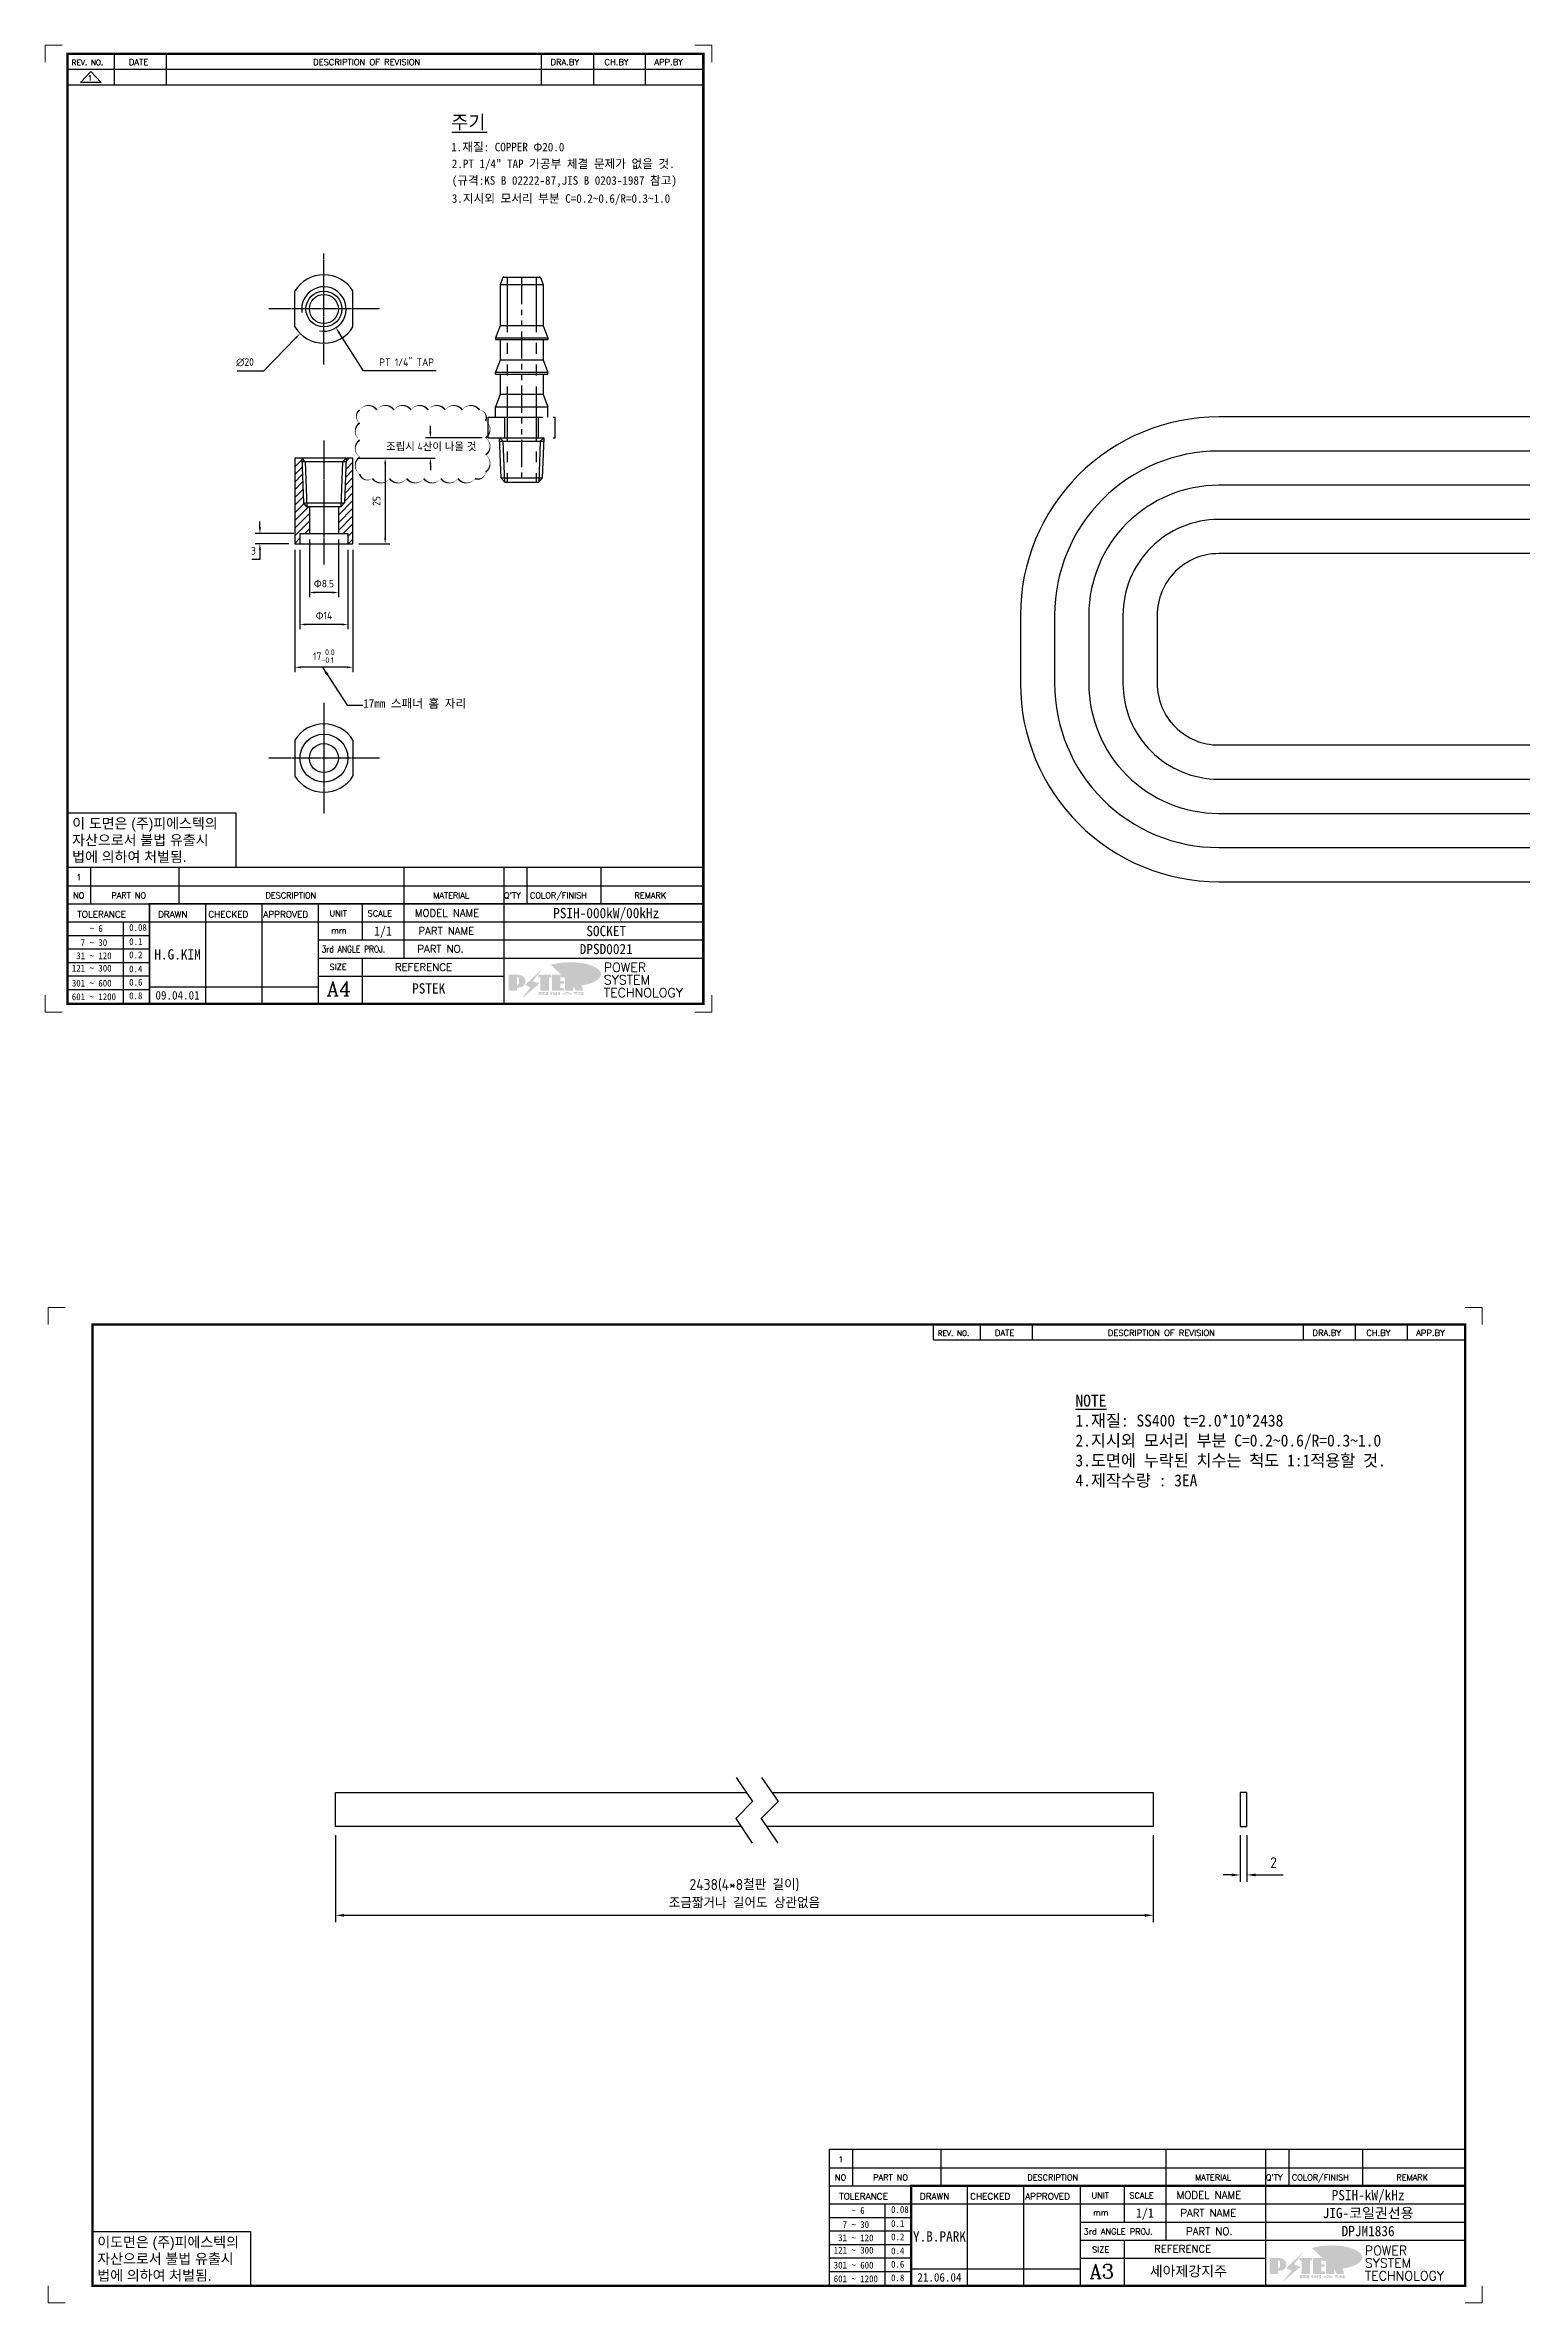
# Model space of a CAD drawing. Header units: millimetres. Extents: x 2584 to 14522, y 0 to 1456.
# Drawn here: x 7325 to 7758, y 0 to 661 of the extents above; entities that cross this region are included whole.
import ezdxf
from ezdxf.enums import TextEntityAlignment as Align

# ---------------------------------------------------------------- set-up
doc = ezdxf.new("R2010")
doc.units = ezdxf.units.MM
doc.linetypes.add('CENTER2', pattern=[1.125, 0.75, -0.125, 0.125, -0.125])
doc.linetypes.add('PHANTOM2', pattern=[31.75, 15.875, -3.175, 3.175, -3.175, 3.175, -3.175])
for name, color, linetype in [('______', 7, 'Continuous'), ('FORMAT-1', 7, 'Continuous'), ('line', 3, 'Continuous')]:
    doc.layers.add(name, color=color, linetype=linetype)
doc.styles.add('h1', font='')
doc.styles.add('HAN', font='')
doc.styles.add('RC', font='ROMANC.SHX')
doc.styles.add('ROMANT', font='romant')
doc.styles.add('RT', font='ROMANT.SHX', dxfattribs={"oblique": 15})
doc.styles.get("Standard").update_dxf_attribs({"font": 'ISOCP.SHX', "bigfont": 'WHGTXT.SHX'})
doc.styles.get('h1').set_extended_font_data('New Gulim')
doc.styles.get('HAN').set_extended_font_data('GulimChe')
doc.dimstyles.new('PS-0.7', dxfattribs={"dimscale": 0.7, "dimtxt": 3.2, "dimasz": 2.5, "dimexe": 2, "dimexo": 2.5, "dimgap": 2, "dimtad": 1, "dimtoh": 1, "dimrnd": 0.05, "dimzin": 12, "dimdsep": 46, "dimtxsty": 'Standard', "dimcen": 0, "dimclrt": 2, "dimazin": 3, "dimtfac": 1, "dimtofl": 0, "dimtmove": 0, "dimatfit": 3, "dimfxl": 0, "dimtolj": 1, "dimtzin": 0, "dimarcsym": 0})
doc.dimstyles.new('PS-1', dxfattribs={"dimtxt": 3.2, "dimasz": 2.5, "dimexe": 2, "dimexo": 2.5, "dimgap": 2, "dimtad": 1, "dimtoh": 1, "dimrnd": 0.05, "dimzin": 12, "dimdsep": 46, "dimtxsty": 'Standard', "dimcen": 0, "dimclrt": 2, "dimazin": 3, "dimtfac": 1, "dimtofl": 0, "dimtmove": 0, "dimatfit": 3, "dimfxl": 0, "dimtolj": 1, "dimtzin": 0, "dimarcsym": 0})
doc.dimstyles.new('PSTEK-1', dxfattribs={"dimtxt": 3.2, "dimasz": 2.5, "dimexe": 1, "dimexo": 2, "dimgap": 1.5, "dimtad": 1, "dimtoh": 1, "dimrnd": 0.05, "dimzin": 9, "dimdsep": 46, "dimtxsty": 'Standard', "dimcen": 0, "dimclrt": 3, "dimadec": 1, "dimazin": 2, "dimtfac": 1, "dimtmove": 0, "dimatfit": 3, "dimfxl": 0, "dimtolj": 1, "dimtzin": 0, "dimarcsym": 0})

# ---------------------------------------------------------------- blocks, each defined once
blk = doc.blocks.new('*D237')
at = {"color": 0, "lineweight": -2}
for p, q in [((7398.41, 513.01), (7398.41, 477.19)), ((7415.41, 513.01), (7415.41, 477.19)), ((7413.66, 478.59), (7400.16, 478.59))]:
    blk.add_line(p, q, dxfattribs=at)
at = {"color": 0}
for points in [[(7400.16, 478.88), (7400.16, 478.3), (7398.41, 478.59)], [(7413.66, 478.88), (7413.66, 478.3), (7415.41, 478.59)]]:
    blk.add_solid(points, dxfattribs=at)
at = {"layer": 'Defpoints', "color": 0}
for p in [(7398.41, 514.76), (7415.41, 514.76), (7398.41, 478.59)]:
    blk.add_point(p, dxfattribs=at)
at = {"color": 2, "insert": (7406.91, 481.83), "char_height": 2.24, "attachment_point": 5}
blk.add_mtext('\\A1;17{\\H1.680000;\\S 0.0^ -0.1;}', dxfattribs=at)
blk = doc.blocks.new('*D214')
at = {"color": 0, "lineweight": -2}
for p, q in [((7417.16, 539.76), (7426.24, 539.76)), ((7424.84, 538.01), (7424.84, 516.51)), ((7417.16, 514.76), (7426.24, 514.76))]:
    blk.add_line(p, q, dxfattribs=at)
at = {"color": 0}
for points in [[(7424.55, 538.01), (7425.13, 538.01), (7424.84, 539.76)], [(7424.55, 516.51), (7425.13, 516.51), (7424.84, 514.76)]]:
    blk.add_solid(points, dxfattribs=at)
at = {"layer": 'Defpoints', "color": 0}
for p in [(7415.41, 539.76), (7415.41, 514.76), (7424.84, 514.76)]:
    blk.add_point(p, dxfattribs=at)
at = {"color": 2, "insert": (7422.32, 527.26), "char_height": 2.24, "attachment_point": 5, "rotation": 90}
blk.add_mtext('\\A1;25', dxfattribs=at)
blk = doc.blocks.new('t4')
for p, q in [((0, 15.88), (49.25, 15.88)), ((0, 15.88), (0, 0)), ((49.25, 15.88), (49.25, 0)), ((0, 0), (49.25, 0))]:
    blk.add_line(p, q)
at = {"color": 1, "style": 'h1'}
for s, p in [('이 도면은 (주)피에스텍의', (1.4, 11.29)), ('자산으로서 불법 유출시', (1.4, 6.41)), ('법에 의하여 처벌됨.', (1.4, 1.52))]:
    blk.add_text(s, height=3, dxfattribs=at).set_placement(p)
blk = doc.blocks.new('no4')
at = {"color": 180}
for p, q in [((0, 5.5), (0, 0)), ((0, 5.5), (186, 5.5)), ((6.79, 5.5), (6.79, 0)), ((32.74, 0.11), (32.74, 5.5)), ((98.4, 5.5), (98.4, 0)), ((127.61, 5.5), (127.61, 0)), ((134.43, 5.5), (134.43, 0)), ((155.98, 5.5), (155.98, 0))]:
    blk.add_line(p, q, dxfattribs=at)
at = {"color": 2, "style": 'RT', "oblique": 15}
blk.add_attdef('NO', text='', height=1.74, dxfattribs=at).set_placement((3.38, 2.51), align=Align.MIDDLE_CENTER)
at = {"color": 2, "style": 'HAN'}
for tag, p in [('PART-NO', (19.76, 2.75)), ('MATERIAL', (111.38, 2.75)), ("Q'TY", (131.02, 2.75)), ('COLOR/FINISH', (145.2, 2.75)), ('REMARK', (170.76, 2.75))]:
    blk.add_attdef(tag, text='', height=2.9, dxfattribs=at).set_placement(p, align=Align.MIDDLE_CENTER)
blk.add_attdef('DESCRIPTION', text='', height=2.9, dxfattribs=at).set_placement((34.51, 2.75), align=Align.MIDDLE_LEFT)
blk = doc.blocks.new('new LOGO')
at = {"layer": 'line'}
h = blk.add_hatch(color=253, dxfattribs=at)
edge = h.paths.add_edge_path()
edge.add_ellipse((334, 86), major_axis=(-166, 0), ratio=0.39426, start_angle=111.5127, end_angle=334.469)
edge.add_ellipse((314, 81), major_axis=(-154, 0), ratio=0.40699, start_angle=121.3066, end_angle=327.7437, ccw=False)
edge.add_line((394, 28), (395, 26))
h = blk.add_hatch(color=1, dxfattribs=at)
h.paths.add_polyline_path([(41, 16), (54, 16, 1), (54, 83), (0, 83), (0, 0), (41, 0)])
h.paths.add_polyline_path([(41, 28), (41, 72), (44, 72, -0.414214), (55, 61), (55, 39, -0.414214), (44, 28)], flags=16)
h.paths.add_polyline_path([(215, 72), (227, 72), (227, 83), (160, 83), (160, 72), (172, 72), (172, 0), (215, 0)])
h.paths.add_polyline_path([(276, 37), (295, 37), (295, 49), (276, 49), (276, 72), (295, 72), (295, 83), (234, 83), (234, 0), (297, 0), (297, 11), (276, 11)])
h.paths.add_polyline_path([(347, 35), (360, 0), (400, 0), (380, 67), (400, 83), (381, 83), (347, 62), (347, 83), (305, 83), (305, 0), (347, 0)])
h = blk.add_hatch(color=250, dxfattribs=at)
h.paths.add_polyline_path([(44, 69), (47, 69, -0.129793), (52, 68, 0.221832), (44, 72), (41, 72), (41, 28), (44, 28, 0.02048), (44, 28)], flags=17)
h.paths.add_polyline_path([(44, 14), (57, 14, 0.72362), (77, 74, -0.679777), (54, 16), (41, 16), (41, 0), (3, 0), (3, -3), (44, -3)])
h.paths.add_polyline_path([(118, 14), (71, -44), (77, -40), (121, 16), (92, 29), (173, 106), (177, 111), (89, 28)])
h.paths.add_polyline_path([(163, 72), (163, 69), (172, 69), (172, 72)], flags=17)
h.paths.add_polyline_path([(218, 69), (230, 69), (230, 80), (227, 80), (227, 72), (215, 72), (215, 0), (175, 0), (175, -3), (218, -3)])
h.paths.add_polyline_path([(298, 47), (295, 47), (295, 37), (276, 37), (276, 11), (279, 11), (279, 35), (298, 35)])
h.paths.add_polyline_path([(300, 8), (297, 8), (297, 0), (237, 0), (237, -3), (300, -3)])
h.paths.add_polyline_path([(298, 80), (295, 80), (295, 72), (276, 72), (276, 49), (279, 49), (279, 69), (298, 69)])
h.paths.add_polyline_path([(350, 80), (347, 80), (347, 62), (350, 64)])
h.paths.add_polyline_path([(350, 27), (347, 35), (347, 0), (308, 0), (308, -3), (350, -3)])
h.paths.add_polyline_path([(403, 80), (397, 80), (380, 67), (400, 0), (362, 0), (363, -3), (403, -3), (383, 64)])
blk.add_hatch(color=5, dxfattribs=at).paths.add_polyline_path([(166, 35), (131, 49), (180, 113), (92, 29), (121, 16), (74, -43)])
h = blk.add_hatch(color=250, dxfattribs=at)
edge = h.paths.add_edge_path()
edge.add_ellipse((238, -18), major_axis=(-14.3, 0), ratio=0.526336, start_angle=192.2456, end_angle=269.0748)
edge.add_line((238, -10), (238, -10))
edge.add_ellipse((238, -18), major_axis=(-14.3, 0), ratio=0.526336, start_angle=270.9252, end_angle=449.0748)
edge.add_line((238, -25), (238, -25))
edge.add_ellipse((238, -18), major_axis=(-14.3, 0), ratio=0.526336, start_angle=450.9252, end_angle=527.7544)
edge.add_line((252, -19), (254, -19))
edge.add_line((254, -19), (254, -27))
edge.add_line((254, -27), (263, -27))
edge.add_line((263, -27), (263, -10))
edge.add_line((263, -10), (254, -10))
edge.add_line((254, -10), (254, -16))
edge.add_line((254, -16), (252, -16))
h.paths.add_polyline_path([(241, -16), (241, -19, -1), (234, -19), (234, -16, -1)], flags=16)
h.paths.add_polyline_path([(278, -10), (268, -10), (268, -27), (278, -27)])
h.paths.add_polyline_path([(310, -10), (310, -11, -0.157169), (289, -18), (294, -20, 0.128407), (316, -16, 0.128407), (339, -20), (343, -18, -0.157169), (322, -11), (322, -10)])
h.paths.add_polyline_path([(342, -25), (342, -22), (290, -22), (290, -25)])
h.paths.add_polyline_path([(352, -10), (352, -16, 0.414214), (354, -18), (379, -18), (379, -20), (390, -20), (390, -10), (379, -10), (379, -14), (375, -14), (375, -15), (379, -15), (379, -16), (365, -16), (365, -15), (371, -15), (371, -14), (365, -14), (365, -13), (375, -13), (375, -10)])
h.paths.add_polyline_path([(394, -10), (394, -20), (405, -20), (405, -10)])
h.paths.add_polyline_path([(405, -27), (405, -21), (357, -21), (357, -23), (392, -23), (392, -27)])
h.paths.add_polyline_path([(200, -10), (200, -22), (193, -22), (193, -13), (197, -13), (197, -10), (161, -10), (161, -13), (164, -13), (164, -22), (161, -22), (161, -25), (200, -25), (200, -27), (214, -27), (214, -10)])
h.paths.add_polyline_path([(182, -13), (176, -13), (176, -22), (182, -22)], flags=17)
blk = doc.blocks.new('format-4')
at = {"color": 3, "lineweight": 9}
for p, q in [((5, 283), (0, 283)), ((0, 278), (0, 283)), ((190, 283), (195, 283)), ((195, 278), (195, 283)), ((0, 5), (0, 0)), ((5, 0), (0, 0)), ((190, 0), (195, 0)), ((195, 5), (195, 0))]:
    blk.add_line(p, q, dxfattribs=at)
at = {"color": 180}
for p, q in [((20.24, 275.95), (20.24, 280.5)), ((35.47, 275.95), (35.47, 280.5)), ((145.22, 275.95), (145.22, 280.5)), ((160.45, 275.95), (160.45, 280.5)), ((175.61, 275.95), (175.61, 280.5)), ((6.5, 275.95), (192.5, 275.95)), ((6.5, 36.99), (192.5, 36.99)), ((13.29, 36.99), (13.29, 31.71)), ((39.24, 31.71), (39.24, 36.99)), ((104.9, 36.99), (104.9, 31.71)), ((134.11, 36.99), (134.11, 31.71)), ((140.93, 36.99), (140.93, 31.71)), ((162.48, 36.99), (162.48, 31.71)), ((6.5, 31.71), (30.48, 31.71)), ((6.5, 26.43), (30.48, 26.43)), ((22.89, 2.73), (22.89, 26.43)), ((30.48, 26.43), (192.5, 26.43)), ((46.96, 2.5), (46.96, 31.71)), ((63.45, 2.5), (63.45, 31.71)), ((79.94, 2.5), (79.94, 31.71)), ((92.72, 31.71), (92.72, 21.15)), ((104.9, 31.71), (104.9, 15.87)), ((134.11, 31.71), (134.11, 2.5)), ((6.5, 22.48), (30.48, 22.48)), ((79.94, 21.15), (192.5, 21.15)), ((6.5, 18.53), (30.48, 18.53)), ((6.5, 14.58), (30.48, 14.58)), ((79.94, 15.87), (192.5, 15.87)), ((92.72, 15.87), (92.72, 2.5)), ((6.5, 10.63), (30.48, 10.63)), ((6.5, 6.68), (30.48, 6.68)), ((30.48, 7.45), (79.94, 7.45)), ((79.94, 10.59), (134.11, 10.59))]:
    blk.add_line(p, q, dxfattribs=at)
at = {"color": 7, "const_width": 0.7}
blk.add_lwpolyline([(192.5, 2.5), (192.5, 280.5), (6.5, 280.5), (6.5, 2.5)], close=True, dxfattribs=at)
at = {"color": 7, "const_width": 0.5}
blk.add_lwpolyline([(30.48, 2.5), (30.48, 31.71), (192.5, 31.71)], dxfattribs=at)
at = {"xscale": 0.05400000000008731, "yscale": 0.05400000000008731, "zscale": 0.05400000000008731}
blk.add_blockref('new LOGO', (135.59, 6.48), dxfattribs=at)
at = {"color": 2}
for s, height, style, p in [('REV. NO.', 1.56, 'RC', (7.76, 277.15)), ('DATE', 1.788, 'RC', (24.49, 277.14)), ('DESCRIPTION OF REVISION', 1.7875, 'RC', (78.38, 277.14)), ('DRA.BY', 1.788, 'RC', (147.83, 277.14)), ('CH.BY', 1.788, 'RC', (163.59, 277.14)), ('APP.BY', 1.788, 'RC', (178.18, 277.14)), ('NO', 1.742, 'RC', (8.16, 33.33)), ('PART NO', 1.742, 'RC', (19.36, 33.33)), ('DESCRIPTION', 1.7424, 'RC', (64.43, 33.33)), ('MATERIAL', 1.742, 'RC', (113.52, 33.33)), ("Q'TY", 1.742, 'RC', (134.17, 33.33)), ('COLOR/FINISH', 1.7424, 'RC', (141.8, 33.33)), ('REMARK', 1.742, 'RC', (172.37, 33.33)), (' TOLERANCE', 1.9, 'RC', (8.11, 27.72)), ('DRAWN', 1.9, 'RC', (33, 27.72)), ('CHECKED', 1.9, 'RC', (47.71, 27.72)), ('APPROVED', 1.9, 'RC', (63.8, 27.72)), ('UNIT', 1.742, 'RC', (83.19, 28.05)), ('SCALE', 1.742, 'RC', (94.32, 28.05)), ('MODEL NAME', 2.178, 'RC', (108.12, 27.96)), ('  7 ~ 30', 2, 'HAN', (7.8, 19.41)), ('    ~ 6', 2, 'HAN', (7.8, 23.53)), ('0.08', 2, 'HAN', (24.57, 23.81)), ('0.1', 2, 'HAN', (24.57, 19.7)), ('mm', 1.742, 'RC', (83.67, 23.06)), ('PART NAME', 2.178, 'RC', (109.17, 22.74)), ('121 ~ 300', 2, 'HAN', (7.8, 11.92)), (' 31 ~ 120', 2, 'HAN', (7.8, 15.54)), ('0.2', 2, 'HAN', (24.57, 15.82)), ('0.4', 2, 'HAN', (24.57, 11.7)), ('SIZE', 1.742, 'RC', (83.19, 12.4)), ('REFERENCE', 2.178, 'RC', (102.3, 12.14)), ('PART NO.', 2.178, 'RC', (108.84, 17.46)), ('301 ~ 600', 2, 'HAN', (7.8, 7.54)), ('0.6', 2, 'HAN', (24.57, 7.82)), ('601 ~ 1200', 2, 'HAN', (7.8, 3.55)), ('0.8', 2, 'HAN', (24.57, 3.83))]:
    blk.add_text(s, height=height, dxfattribs=dict(at, style=style)).set_placement(p)
at = {"color": 2, "style": 'RC', "width": 0.8}
blk.add_text('3rd ANGLE PROJ.', height=2, dxfattribs=at).set_placement((80.87, 17.47))
at = {"style": 'ROMANT'}
for s, p in [('POWER', (163.39, 11.79)), ('TECHNOLOGY', (163.39, 4.39)), ('SYSTEM', (163.39, 8.15))]:
    blk.add_text(s, height=2.7, dxfattribs=at).set_placement(p)
at = {"color": 2, "lineweight": 30, "style": 'RC'}
blk.add_text('A4', height=4.182, dxfattribs=at).set_placement((82.3, 4.84))
at = {"style": 'HAN'}
for tag, height, p in [('MODEL-NAME', 3, (164.1, 29.03)), ('SCALE', 2.7, (98.81, 23.79)), ('PART-NAME', 3, (164.1, 23.79)), ('PART-NO', 3, (164.1, 18.51)), ('DRA-BY', 3, (38.72, 16.94)), ('CH-BY', 3, (55.21, 16.94)), ('APP-BY', 3, (71.7, 16.94)), ('관련업체', 3, (112.17, 6.99)), ('DRA-DATE', 2.5, (38.72, 4.97)), ('CH-DATE', 2.5, (55.21, 4.97)), ('APP-DATE', 2.5, (71.7, 4.97))]:
    blk.add_attdef(tag, text='', height=height, dxfattribs=at).set_placement(p, align=Align.MIDDLE_CENTER)
blk = doc.blocks.new('re4')
at = {"color": 180}
for p, q in [((0, -4.55), (0, 0)), ((13.74, -4.55), (13.74, 0)), ((28.97, -4.55), (28.97, 0)), ((138.72, -4.55), (138.72, 0)), ((153.95, -4.55), (153.95, 0)), ((169.11, -4.55), (169.11, 0)), ((0, -4.55), (186, -4.55)), ((6.87, -0.64), (3.86, -3.91)), ((9.88, -3.91), (3.86, -3.91)), ((6.87, -0.64), (9.88, -3.91))]:
    blk.add_line(p, q, dxfattribs=at)
at = {"color": 2, "style": 'RC', "oblique": 15}
blk.add_attdef('REV.NO', text='', height=1.56, dxfattribs=at).set_placement((6.59, -2.56), align=Align.MIDDLE_CENTER)
blk.add_attdef('-1', text='', height=1.56, dxfattribs=at).set_placement((9.16, -1.81), align=Align.MIDDLE_LEFT)
at = {"color": 2, "style": 'HAN'}
for tag, p in [('REV.-DATE', (21.36, -2.28)), ('DRA.BY', (146.34, -2.28)), ('CH.BY', (161.53, -2.28)), ('APP.BY', (177.55, -2.28))]:
    blk.add_attdef(tag, text='', height=2.5, dxfattribs=at).set_placement(p, align=Align.MIDDLE_CENTER)
blk.add_attdef('DESCRIPTION-OF-REVISION', text='', height=2.5, dxfattribs=at).set_placement((31.61, -2.28), align=Align.MIDDLE_LEFT)
blk = doc.blocks.new('*D238')
at = {"color": 0, "lineweight": -2}
for p, q in [((7418.51, 565.33), (7411.36, 576.49)), ((7439.73, 565.33), (7418.51, 565.33))]:
    blk.add_line(p, q, dxfattribs=at)
at = {"color": 0}
blk.add_solid([(7411.61, 576.65), (7411.12, 576.34), (7410.42, 577.97)], dxfattribs=at)
at = {"layer": 'Defpoints', "color": 0}
for p in [(7403.41, 588.92), (7410.42, 577.97)]:
    blk.add_point(p, dxfattribs=at)
at = {"color": 2, "insert": (7431.11, 567.85), "char_height": 2.24, "attachment_point": 5}
blk.add_mtext('\\A1;PT 1/4" TAP', dxfattribs=at)
blk = doc.blocks.new('*D239')
at = {"color": 0, "lineweight": -2}
for p, q in [((7399.91, 513.01), (7399.91, 489.73)), ((7413.91, 513.01), (7413.91, 489.73)), ((7412.16, 491.13), (7401.66, 491.13))]:
    blk.add_line(p, q, dxfattribs=at)
at = {"color": 0}
for points in [[(7401.66, 491.42), (7401.66, 490.84), (7399.91, 491.13)], [(7412.16, 491.42), (7412.16, 490.84), (7413.91, 491.13)]]:
    blk.add_solid(points, dxfattribs=at)
at = {"layer": 'Defpoints', "color": 0}
for p in [(7399.91, 514.76), (7413.91, 514.76), (7399.91, 491.13)]:
    blk.add_point(p, dxfattribs=at)
at = {"color": 2, "insert": (7406.91, 493.68), "char_height": 2.24, "attachment_point": 5}
blk.add_mtext('\\A1;{\\fGulimChe|b0|i0|c129|p49;Φ}14', dxfattribs=at)
blk = doc.blocks.new('*D240')
at = {"color": 0, "lineweight": -2}
for p, q in [((7398.16, 517.76), (7386.81, 517.76)), ((7388.21, 519.51), (7388.21, 521.26)), ((7388.21, 510.16), (7385.82, 510.16)), ((7396.66, 514.76), (7386.81, 514.76)), ((7388.21, 513.01), (7388.21, 510.16))]:
    blk.add_line(p, q, dxfattribs=at)
at = {"color": 0}
for points in [[(7387.92, 519.51), (7388.5, 519.51), (7388.21, 517.76)], [(7387.92, 513.01), (7388.5, 513.01), (7388.21, 514.76)]]:
    blk.add_solid(points, dxfattribs=at)
at = {"layer": 'Defpoints', "color": 0}
for p in [(7399.91, 517.76), (7388.21, 514.76), (7398.41, 514.76)]:
    blk.add_point(p, dxfattribs=at)
at = {"color": 2, "insert": (7386.31, 512.68), "char_height": 2.24, "attachment_point": 5}
blk.add_mtext('\\A1;3', dxfattribs=at)
blk = doc.blocks.new('*D241')
at = {"color": 0, "lineweight": -2}
for p, q in [((7402.66, 516.01), (7402.66, 499.08)), ((7411.16, 516.01), (7411.16, 499.08)), ((7409.41, 500.48), (7404.41, 500.48))]:
    blk.add_line(p, q, dxfattribs=at)
at = {"color": 0}
for points in [[(7404.41, 500.77), (7404.41, 500.19), (7402.66, 500.48)], [(7409.41, 500.77), (7409.41, 500.19), (7411.16, 500.48)]]:
    blk.add_solid(points, dxfattribs=at)
at = {"layer": 'Defpoints', "color": 0}
for p in [(7402.66, 517.76), (7411.16, 517.76), (7402.66, 500.48)]:
    blk.add_point(p, dxfattribs=at)
at = {"color": 2, "insert": (7406.91, 503.03), "char_height": 2.24, "attachment_point": 5}
blk.add_mtext('\\A1;{\\fGulimChe|b0|i0|c129|p49;Φ}8.5', dxfattribs=at)
blk = doc.blocks.new('*D215')
at = {"color": 0, "lineweight": -2}
for p, q in [((7389.33, 565.33), (7398.73, 575.01)), ((7381.59, 565.33), (7389.33, 565.33))]:
    blk.add_line(p, q, dxfattribs=at)
at = {"color": 0}
blk.add_solid([(7398.52, 575.21), (7398.94, 574.81), (7399.95, 576.27)], dxfattribs=at)
at = {"layer": 'Defpoints', "color": 0}
for p in [(7413.88, 590.62, 0), (7399.95, 576.27, 0)]:
    blk.add_point(p, dxfattribs=at)
at = {"color": 2, "insert": (7383.83, 567.85), "char_height": 2.24, "attachment_point": 5}
blk.add_mtext('\\A1;∅20', dxfattribs=at)
blk = doc.blocks.new('A$C6B304401')
at = {"color": 6, "linetype": 'PHANTOM2'}
for p, q in [((-5.62, 46.67), (-6.3, 44.75)), ((-5.15, 47), (5.15, 47)), ((-4.45, 47), (-4.25, 46.8)), ((-4.25, 46.8), (-4.25, -13)), ((4.45, 47), (4.25, 46.8)), ((4.25, 46.8), (4.25, -13)), ((5.62, 46.67), (6.3, 44.75)), ((-6.3, 44.75), (-6.3, 32.8)), ((6.3, 44.75), (-6.3, 44.75)), ((6.3, 44.75), (6.3, 32.8)), ((-6.3, 32.8), (-7.65, 29.23)), ((-7.65, 29.23), (-7.65, 28.73)), ((-7.65, 29.23), (7.65, 29.23)), ((-7.65, 28.73), (7.65, 28.73)), ((6.3, 32.8), (-6.3, 32.8)), ((-6.3, 28.73), (-6.3, 22.73)), ((6.3, 32.8), (7.65, 29.23)), ((6.3, 28.73), (6.3, 22.73)), ((7.65, 29.23), (7.65, 28.73)), ((-6.3, 22.73), (-7.65, 19.15)), ((6.3, 22.73), (-6.3, 22.73)), ((6.3, 22.73), (7.65, 19.15)), ((-7.65, 19.15), (7.65, 19.15)), ((-7.65, 18.65), (-7.65, 19.15)), ((-7.65, 18.65), (7.65, 18.65)), ((-7.65, 18.65), (7.65, 18.65)), ((-6.3, 18.65), (-6.3, 12.65)), ((6.3, 18.65), (6.3, 12.65)), ((7.65, 18.65), (7.65, 19.15)), ((-6.3, 12.65), (-7.65, 9.08)), ((-7.65, 9.08), (7.65, 9.08)), ((-7.65, 6), (-7.65, 9.08)), ((6.3, 12.65), (-6.3, 12.65)), ((6.3, 12.65), (7.65, 9.08)), ((7.65, 6), (7.65, 9.08)), ((-9.82, 0), (-9.82, 6)), ((-9.82, 6), (9.81, 6)), ((-9.82, 0), (9.81, 0)), ((-6.5, 0), (-5.43, -1)), ((-6, -11.78), (-6.5, 0)), ((-6.5, 0), (6.5, 0)), ((-4.91, 0), (-4.91, 6)), ((4.9, 0), (4.9, 6)), ((5.43, -1), (6.5, 0)), ((6.5, 0), (6, -11.78)), ((9.81, 0), (9.81, 6)), ((-6.46, -1), (6.46, -1)), ((-4.96, -13), (-5.43, -1)), ((5.43, -1), (5, -13)), ((-6, -11.78), (-4.96, -13)), ((6, -11.78), (-6, -11.78)), ((-4.96, -13), (5, -13)), ((5, -13), (6, -11.78))]:
    blk.add_line(p, q, dxfattribs=at)
at = {"color": 6, "linetype": 'PHANTOM2', "ltscale": 0.5}
blk.add_line((0, 47), (0, -13), dxfattribs=at)
at = {"color": 6, "linetype": 'PHANTOM2'}
for centre, start, end in [((-5.15, 46.5), 90, 160.43966), ((5.15, 46.5), 19.56034, 90)]:
    blk.add_arc(centre, 0.5, start, end, dxfattribs=at)
blk = doc.blocks.new('no3')
at = {"color": 180}
for p, q in [((0, 5.5), (0, 0)), ((0, 5.5), (186, 5.5)), ((6.79, 5.5), (6.79, 0)), ((32.74, 0.11), (32.74, 5.5)), ((98.4, 5.5), (98.4, 0)), ((127.61, 5.5), (127.61, 0)), ((134.43, 5.5), (134.43, 0)), ((155.98, 5.5), (155.98, 0))]:
    blk.add_line(p, q, dxfattribs=at)
at = {"color": 2, "style": 'RT', "oblique": 15}
blk.add_attdef('NO', text='', height=1.74, dxfattribs=at).set_placement((3.38, 2.51), align=Align.MIDDLE_CENTER)
at = {"color": 2, "style": 'HAN'}
for tag, p in [('PART-NO', (19.76, 2.75)), ('MATERIAL', (111.38, 2.75)), ("Q'TY", (131.02, 2.75)), ('COLOR/FINISH', (145.2, 2.75)), ('REMARK', (170.76, 2.75))]:
    blk.add_attdef(tag, text='', height=2.9, dxfattribs=at).set_placement(p, align=Align.MIDDLE_CENTER)
blk.add_attdef('DESCRIPTION', text='', height=2.9, dxfattribs=at).set_placement((34.51, 2.75), align=Align.MIDDLE_LEFT)
blk = doc.blocks.new('t3')
for p, q in [((0, 15.88), (46.25, 15.88)), ((0, 15.88), (0, 0)), ((46.25, 15.88), (46.25, 0)), ((0, 0), (46.25, 0))]:
    blk.add_line(p, q)
at = {"color": 1, "style": 'h1'}
for s, p in [('이도면은 (주)피에스텍의', (1.4, 11.29)), ('자산으로서 불법 유출시', (1.4, 6.41)), ('법에 의하여 처벌됨.', (1.4, 1.52))]:
    blk.add_text(s, height=3, dxfattribs=at).set_placement(p)
blk = doc.blocks.new('format-3')
at = {"color": 3, "lineweight": 9}
for p, q in [((0, 286.3), (0, 291.3)), ((5, 291.3), (0, 291.3)), ((414.5, 291.3), (419.5, 291.3)), ((419.5, 286.3), (419.5, 291.3)), ((0, 5), (0, 0)), ((5, 0), (0, 0)), ((414.5, 0), (419.5, 0)), ((419.5, 5), (419.5, 0))]:
    blk.add_line(p, q, dxfattribs=at)
at = {"color": 180}
for p, q in [((258.97, 281.75), (258.97, 286.3)), ((272.71, 281.75), (272.71, 286.3)), ((287.94, 281.75), (287.94, 286.3)), ((367.22, 281.75), (367.22, 286.3)), ((382.45, 281.75), (382.45, 286.3)), ((397.61, 281.75), (397.61, 286.3)), ((258.97, 281.75), (414.5, 281.75)), ((228.5, 39.49), (228.5, 5)), ((228.5, 39.49), (414.5, 39.49)), ((228.5, 34.21), (252.48, 34.21)), ((235.29, 39.49), (235.29, 34.21)), ((261.24, 34.21), (261.24, 39.49)), ((268.96, 5), (268.96, 34.21)), ((285.45, 5), (285.45, 34.21)), ((301.94, 5), (301.94, 34.21)), ((314.72, 34.21), (314.72, 23.65)), ((326.9, 39.49), (326.9, 34.21)), ((326.9, 34.21), (326.9, 18.37)), ((356.11, 39.49), (356.11, 34.21)), ((356.11, 34.21), (356.11, 5)), ((362.93, 39.49), (362.93, 34.21)), ((384.48, 39.49), (384.48, 34.21)), ((228.5, 28.93), (252.48, 28.93)), ((244.89, 5.23), (244.89, 28.93)), ((252.48, 28.93), (414.5, 28.93)), ((228.5, 24.98), (252.48, 24.98)), ((228.5, 21.03), (252.48, 21.03)), ((301.94, 23.65), (414.5, 23.65)), ((228.5, 17.08), (252.48, 17.08)), ((301.94, 18.37), (414.5, 18.37)), ((314.72, 18.37), (314.72, 5)), ((228.5, 13.13), (252.48, 13.13)), ((228.5, 9.18), (252.48, 9.18)), ((252.48, 9.95), (301.94, 9.95)), ((301.94, 13.09), (356.11, 13.09))]:
    blk.add_line(p, q, dxfattribs=at)
at = {"const_width": 0.7}
blk.add_lwpolyline([(252.48, 5), (252.48, 34.21), (414.5, 34.21)], dxfattribs=at)
at = {"layer": 'FORMAT-1', "const_width": 0.7}
blk.add_lwpolyline([(13, 5), (13, 286.3), (414.5, 286.3), (414.5, 5)], close=True, dxfattribs=at)
blk.add_blockref('t3', (13, 5))
at = {"xscale": 0.05400000000000027, "yscale": 0.05400000000000027, "zscale": 0.05400000000000027}
blk.add_blockref('new LOGO', (357.35, 8.65), dxfattribs=at)
at = {"color": 2}
for s, height, style, p in [('REV. NO.', 1.56, 'RC', (260.23, 282.95)), ('DATE', 1.788, 'RC', (276.95, 282.94)), ('DESCRIPTION OF REVISION', 1.7875, 'RC', (309.98, 282.94)), ('DRA.BY', 1.788, 'RC', (369.83, 282.94)), ('CH.BY', 1.788, 'RC', (385.59, 282.94)), ('APP.BY', 1.788, 'RC', (400.18, 282.94)), ('NO', 1.742, 'RC', (230.16, 35.83)), ('PART NO', 1.742, 'RC', (241.36, 35.83)), ('DESCRIPTION', 1.7424, 'RC', (286.43, 35.83)), ('MATERIAL', 1.742, 'RC', (335.52, 35.83)), ("Q'TY", 1.742, 'RC', (356.17, 35.83)), ('COLOR/FINISH', 1.7424, 'RC', (363.8, 35.83)), ('REMARK', 1.742, 'RC', (394.37, 35.83)), (' TOLERANCE', 1.9, 'RC', (230.11, 30.22)), ('    ~ 6', 2, 'HAN', (229.8, 26.03)), ('0.08', 2, 'HAN', (246.57, 26.31)), ('DRAWN', 1.9, 'RC', (255, 30.22)), ('CHECKED', 1.9, 'RC', (269.71, 30.22)), ('APPROVED', 1.9, 'RC', (285.8, 30.22)), ('UNIT', 1.742, 'RC', (305.19, 30.55)), ('mm', 1.742, 'RC', (305.67, 25.56)), ('SCALE', 1.742, 'RC', (316.32, 30.55)), ('MODEL NAME', 2.178, 'RC', (330.12, 30.46)), ('PART NAME', 2.178, 'RC', (331.17, 25.24)), (' 31 ~ 120', 2, 'HAN', (229.8, 18.04)), ('  7 ~ 30', 2, 'HAN', (229.8, 21.91)), ('0.1', 2, 'HAN', (246.57, 22.2)), ('0.2', 2, 'HAN', (246.57, 18.32)), ('3rd ANGLE PROJ.', 1.7424, 'RC', (302.87, 19.97)), ('PART NO.', 2.178, 'RC', (332.84, 19.85)), ('121 ~ 300', 2, 'HAN', (229.8, 14.42)), ('0.4', 2, 'HAN', (246.57, 14.2)), ('SIZE', 1.742, 'RC', (305.39, 14.71)), ('REFERENCE', 2.178, 'RC', (323.52, 14.69)), ('301 ~ 600', 2, 'HAN', (229.8, 10.04)), ('601 ~ 1200', 2, 'HAN', (229.8, 6.05)), ('0.6', 2, 'HAN', (246.57, 10.32)), ('0.8', 2, 'HAN', (246.57, 6.33))]:
    blk.add_text(s, height=height, dxfattribs=dict(at, style=style)).set_placement(p)
at = {"style": 'ROMANT'}
for s, p in [('POWER', (385.15, 13.96)), ('TECHNOLOGY', (385.15, 6.56)), ('SYSTEM', (385.15, 10.31))]:
    blk.add_text(s, height=2.7, dxfattribs=at).set_placement(p)
at = {"color": 2, "lineweight": 25, "style": 'RC'}
blk.add_text('A3', height=4.182, dxfattribs=at).set_placement((304.61, 7.14))
at = {"style": 'HAN'}
for tag, height, p in [('MODEL-NAME', 3, (386.1, 31.53)), ('SCALE', 2.7, (320.81, 26.29)), ('PART-NAME', 3, (386.1, 26.29)), ('DRA-BY', 3, (260.72, 19.44)), ('CH-BY', 3, (277.21, 19.44)), ('APP-BY', 3, (293.7, 19.44)), ('PART-NO', 3, (386.1, 21.01)), ('DRA-DATE', 2.5, (260.72, 7.47)), ('CH-DATE', 2.5, (277.21, 7.47)), ('APP-DATE', 2.5, (293.7, 7.47)), ('관련업체', 3, (333.52, 9.26))]:
    blk.add_attdef(tag, text='', height=height, dxfattribs=at).set_placement(p, align=Align.MIDDLE_CENTER)
blk = doc.blocks.new('*D360')
at = {"color": 0, "lineweight": -2}
for p, q in [((7674.9, 136.87), (7674.9, 123.21)), ((7676.9, 136.87), (7676.9, 123.21)), ((7672.4, 125.21), (7669.9, 125.21)), ((7679.4, 125.21), (7687.45, 125.21))]:
    blk.add_line(p, q, dxfattribs=at)
at = {"color": 0}
for points in [[(7672.4, 125.62), (7672.4, 124.79), (7674.9, 125.21)], [(7679.4, 125.62), (7679.4, 124.79), (7676.9, 125.21)]]:
    blk.add_solid(points, dxfattribs=at)
at = {"layer": 'Defpoints', "color": 0}
for p in [(7674.9, 139.37), (7676.9, 139.37), (7676.9, 125.21)]:
    blk.add_point(p, dxfattribs=at)
at = {"color": 2, "insert": (7684.68, 128.81), "char_height": 3.2, "attachment_point": 5}
blk.add_mtext('\\A1;2', dxfattribs=at)
blk = doc.blocks.new('*D361')
at = {"color": 0, "lineweight": -2}
for p, q in [((7410.34, 136.87), (7410.34, 111.39)), ((7649.5, 136.87), (7649.5, 111.39)), ((7647, 113.39), (7412.84, 113.39))]:
    blk.add_line(p, q, dxfattribs=at)
at = {"color": 0}
for points in [[(7412.84, 113.81), (7412.84, 112.98), (7410.34, 113.39)], [(7647, 113.81), (7647, 112.98), (7649.5, 113.39)]]:
    blk.add_solid(points, dxfattribs=at)
at = {"layer": 'Defpoints', "color": 0}
for p in [(7410.34, 139.37), (7649.5, 139.37), (7410.34, 113.39)]:
    blk.add_point(p, dxfattribs=at)
at = {"color": 2, "insert": (7529.92, 119.74), "char_height": 3.2, "attachment_point": 5}
blk.add_mtext('\\A1;2438(4*8철판 길이)\\P조금짧거나 길어도 상관없음', dxfattribs=at)

msp = doc.modelspace()

# ---------------------------------------------------------------- hatches: boundary and pattern name
h = msp.add_hatch()
h.set_pattern_fill('ANSI31', color=256, scale=0.5, style=0)
h.set_pattern_definition([(45, (187.2265, 2793.547), (-1.122532, 1.122532), [])])
h.paths.add_polyline_path([(7411.163, 517.759), (7413.913, 517.759), (7413.913, 514.759), (7415.413, 514.759), (7415.413, 539.759), (7413.413, 539.759), (7412.913, 526.759), (7411.913, 525.541), (7411.163, 525.541)])
h.paths.add_polyline_path([(7398.413, 514.759), (7399.913, 514.759), (7399.913, 517.759), (7402.663, 517.759), (7402.663, 525.541), (7401.913, 525.541), (7400.913, 526.759), (7400.413, 539.759), (7398.413, 539.759)])

# ---------------------------------------------------------------- linework, layer by layer
for p, q in [((7444.319, 635.15, 0), (7454.698, 635.15, 0)), ((7438.056, 547.509, 0), (7438.056, 549.259, 0)), ((7453.179, 545.759, 0), (7436.656, 545.759, 0)), ((7400.413, 539.759, 0), (7400.913, 526.759, 0)), ((7413.413, 539.759, 0), (7400.413, 539.759, 0)), ((7413.38, 538.759, 0), (7400.447, 538.759, 0)), ((7413.413, 539.759, 0), (7412.913, 526.759, 0)), ((7417.163, 539.759, 0), (7439.456, 539.759, 0)), ((7438.056, 538.009, 0), (7438.056, 536.259, 0)), ((7401.913, 525.541, 0), (7400.913, 526.759, 0)), ((7400.913, 526.759, 0), (7412.913, 526.759, 0)), ((7411.913, 525.541, 0), (7401.913, 525.541, 0)), ((7411.913, 525.541, 0), (7412.913, 526.759, 0))]:
    msp.add_line(p, q)
at = {"color": 1, "linetype": 'CENTER2', "ltscale": 0.5}
for p, q in [((7406.913, 567.222, 0), (7406.913, 599.662, 0)), ((7423.133, 583.442, 0), (7390.694, 583.442, 0)), ((7406.913, 544.973, 0), (7406.913, 508.467, 0)), ((7406.913, 468.242, 0), (7406.913, 435.803, 0)), ((7423.133, 452.023, 0), (7390.694, 452.023, 0))]:
    msp.add_line(p, q, dxfattribs=at)
at = {"color": 1}
for p, q in [((7398.413, 578.174, 0), (7398.413, 588.71, 0)), ((7415.413, 578.174, 0), (7415.413, 588.71, 0)), ((7398.413, 539.759, 0), (7398.413, 514.759, 0)), ((7415.413, 539.759, 0), (7398.413, 539.759, 0)), ((7415.413, 514.759, 0), (7415.413, 539.759, 0)), ((7402.663, 525.541, 0), (7402.663, 517.759, 0)), ((7411.163, 525.541, 0), (7411.163, 517.759, 0)), ((7399.913, 517.759, 0), (7413.913, 517.759, 0)), ((7399.913, 517.759, 0), (7399.913, 514.759, 0)), ((7413.913, 517.759, 0), (7413.913, 514.759, 0)), ((7398.413, 514.759, 0), (7415.413, 514.759, 0)), ((7398.413, 457.29, 0), (7398.413, 446.755, 0)), ((7415.413, 457.29, 0), (7415.413, 446.755, 0))]:
    msp.add_line(p, q, dxfattribs=at)
at = {"color": 3}
for p, q in [((7401.48, 538.759, 0), (7400.413, 539.759, 0)), ((7401.48, 538.759, 0), (7401.913, 525.541, 0)), ((7412.347, 538.759, 0), (7411.913, 525.541, 0)), ((7412.347, 538.759, 0), (7413.413, 539.759, 0))]:
    msp.add_line(p, q, dxfattribs=at)
at = {"color": 6, "elevation": 0}
msp.add_lwpolyline([(7417.385, 553.906, 0, 0.5, -0.5205671), (7422.385, 553.906, 0, 0.5, -0.5205671), (7427.385, 553.906, 0, 0.5, -0.5205671), (7432.385, 553.906, 0, 0.5, -0.5205671), (7437.385, 553.906, 0, 0.5, -0.5205671), (7442.385, 553.906, 0, 0.5, -0.5205671), (7447.385, 553.906, 0, 0.5, -0.5205671), (7452.385, 553.906, 0, 0.5, -0.5205671), (7454.215, 550.737, 0, 0.5, -0.5205671), (7454.215, 545.737, 0, 0.5, -0.5205671), (7454.215, 540.737, 0, 0.5, -0.5205671), (7454.215, 535.737, 0, 0.5, -0.5205671), (7451.114, 533.838, 0, 0.5, -0.5205671), (7446.114, 533.838, 0, 0.5, -0.5205671), (7441.114, 533.838, 0, 0.5, -0.5205671), (7436.114, 533.838, 0, 0.5, -0.5205671), (7431.114, 533.838, 0, 0.5, -0.5205671), (7426.114, 533.838, 0, 0.5, -0.5205671), (7421.114, 533.838, 0, 0.5, -0.5205671), (7417.385, 535.109, 0, 0.5, -0.5205671), (7417.385, 540.109, 0, 0.5, -0.5205671), (7417.385, 545.109, 0, 0.5, -0.5205671), (7417.385, 550.109, 0, 0.5, -0.5205671)], format="xyseb", close=True, dxfattribs=at)
at = {"color": 1, "elevation": 0}
for points in [[(7790.644, 551.857), (7668.644, 551.857, 0.4142136), (7610.644, 493.857), (7610.644, 473.857, 0.4142136), (7668.644, 415.857), (7790.644, 415.857, 0.4142136)], [(7790.644, 541.857), (7668.644, 541.857, 0.4142136), (7620.644, 493.857), (7620.644, 473.857, 0.4142136), (7668.644, 425.857), (7790.644, 425.857, 0.4142136)], [(7790.644, 531.857), (7668.644, 531.857, 0.4142136), (7630.644, 493.857), (7630.644, 473.857, 0.4142136), (7668.644, 435.857), (7790.644, 435.857, 0.4142136)], [(7790.644, 521.857), (7668.644, 521.857, 0.4142136), (7640.644, 493.857), (7640.644, 473.857, 0.4142136), (7668.644, 445.857), (7790.644, 445.857, 0.4142136)], [(7790.644, 511.857), (7668.644, 511.857, 0.4142136), (7650.644, 493.857), (7650.644, 473.857, 0.4142136), (7668.644, 455.857), (7792.644, 455.857)]]:
    msp.add_lwpolyline(points, format="xyb", dxfattribs=at)
for points in [[(7527.473, 153.75), (7532.308, 146.674), (7527.386, 141.756), (7532.221, 134.509)], [(7534.932, 153.75), (7539.767, 146.674), (7534.846, 141.756), (7539.681, 134.509)]]:
    msp.add_lwpolyline(points)
at = {"color": 3}
for points in [[(7528.975, 139.375), (7410.343, 139.375), (7410.343, 149.375), (7530.462, 149.375)], [(7537.922, 149.375), (7649.504, 149.375), (7649.504, 139.375), (7536.435, 139.375)]]:
    msp.add_lwpolyline(points, dxfattribs=at)
msp.add_lwpolyline([(7674.901, 139.375), (7676.901, 139.375), (7676.901, 149.375), (7674.901, 149.375)], close=True, dxfattribs=at)
msp.add_circle((7406.913, 583.442, 0), 5.25, dxfattribs=at)
at = {"color": 1}
for centre, radius in [((7406.913, 583.442, 0), 4.25), ((7406.913, 452.023, 0), 7), ((7406.913, 452.023, 0), 4.25)]:
    msp.add_circle(centre, radius, dxfattribs=at)
for centre, start, end in [((7406.913, 583.442, 0), 31.788331, 148.211669), ((7406.913, 583.442, 0), 211.788331, 328.211669), ((7406.913, 452.023, 0), 31.788331, 148.211669), ((7406.913, 452.023, 0), 211.788331, 328.211669)]:
    msp.add_arc(centre, 10, start, end, dxfattribs=at)
msp.add_arc((7406.913, 583.442, 0), 6.5, 258.385106, 188.788042)
for points in [[(7437.764, 547.509, 0), (7438.347, 547.509, 0), (7438.056, 545.759, 0)], [(7437.764, 538.009, 0), (7438.347, 538.009, 0), (7438.056, 539.759, 0)]]:
    msp.add_solid(points)

# ---------------------------------------------------------------- block references
for name, p, values in [('format-4', (7325.387, 377.646, 0), {'관련업체': 'PSTEK', 'SCALE': '1/1', 'PART-NO': 'DPSD0021', 'PART-NAME': 'SOCKET', 'MODEL-NAME': 'PSIH-000kW/00kHz', 'DRA-BY': 'H.G.KIM', 'DRA-DATE': '09.04.01'}), ('format-3', (7326.233, 0, 0), {'DRA-DATE': '21.06.04', 'DRA-BY': 'Y.B.PARK', 'MODEL-NAME': 'PSIH-kW/kHz', 'PART-NAME': 'JIG-코일권선용', 'PART-NO': 'DPJM1836', 'SCALE': '1/1', '관련업체': '세아제강지주'})]:
    msp.add_blockref(name, p).add_auto_attribs(values)
ref = msp.add_blockref('re4', (7331.887, 653.596, 0))
ref.add_attrib('REV.NO', '1', dxfattribs={"color": 2, "height": 1.56, "style": 'RC'}).set_placement((7338.475, 651.038, 0), align=Align.MIDDLE_CENTER)
for name, p in [('A$C6B304401', (7464.748, 545.759, 0)), ('t4', (7331.887, 420.14, 0))]:
    msp.add_blockref(name, p)
ref = msp.add_blockref('no4', (7331.887, 414.64, 0))
ref.add_attrib('NO', '1', dxfattribs={"color": 2, "height": 1.74, "style": 'RT'}).set_placement((7335.271, 417.147, 0), align=Align.MIDDLE_CENTER)
ref = msp.add_blockref('no3', (7554.733, 39.494, 0))
ref.add_attrib('NO', '1', dxfattribs={"color": 2, "height": 1.74, "style": 'RT'}).set_placement((7558.117, 42.001, 0), align=Align.MIDDLE_CENTER)

# ---------------------------------------------------------------- texts
at = {"color": 2, "style": 'HAN'}
for s, height, p in [('주기', 4, (7444.148, 636.115, 0)), ('1.재질: COPPER Φ20.0', 2.5, (7444.148, 629.57, 0)), ('2.PT 1/4" TAP 가공부 체결 문제가 없을 것.', 2.5, (7444.322, 624.679, 0)), ('(규격:KS B 02222-87,JIS B 0203-1987 참고)', 2.5, (7444.322, 619.801, 0)), ('3.지시외 모서리 부분 C=0.2~0.6/R=0.3~1.0', 2.5, (7444.322, 614.524, 0)), ('17mm 스패너 홈 자리', 2.5, (7418.401, 466.76, 0))]:
    msp.add_text(s, height=height, dxfattribs=at).set_placement(p)
at = {"color": 2, "insert": (7438.297, 543.101, 0), "char_height": 2.24, "attachment_point": 5}
msp.add_mtext('\\A1;{\\fGulim|b0|i0|c129|p50;조립시 }4{\\fGulim|b0|i0|c129|p50;산이 나올 것}', dxfattribs=at)
at = {"color": 2, "insert": (7626.74, 265.751, 0), "char_height": 3.5, "attachment_point": 1, "style": 'HAN'}
msp.add_mtext_dynamic_manual_height_columns('{\\LNOTE\\P}1.재질: SS400 t=2.0*10*2438\\P2.지시외 모서리 부분 C=0.2~0.6/R=0.3~1.0\\P3.도면에 누락된 치수는 척도 1:1적용할 것.\\P{\\C1;4.제작수량 : 3EA}', width=119.60875, gutter_width=769.295, heights=[0], dxfattribs=at)

# ---------------------------------------------------------------- dimensions: what is measured, and where the dimension line sits
dim = msp.add_diameter_dim_2p(p1=(7413.878, 590.618, 0.001), p2=(7399.949, 576.266, -0.001), dimstyle='PS-0.7')
dim.commit()
dim.dimension.update_dxf_attribs({"geometry": '*D215', "text_midpoint": (7383.834, 565.33, -0.002), "dimtype": 163})
dim = msp.add_diameter_dim_2p(p1=(7403.408, 588.916, 0), p2=(7410.419, 577.968, 0), text='PT 1/4" TAP', dimstyle='PS-0.7')
dim.commit()
dim.dimension.update_dxf_attribs({"geometry": '*D238', "text_midpoint": (7431.112, 565.33, 0), "dimtype": 163})
for base, p1, p2, picture, middle in [((7424.837, 514.759, 0), (7415.413, 539.759, 0), (7415.413, 514.759, 0), '*D214', (7424.837, 527.259, 0)), ((7388.209, 514.759, 0), (7399.913, 517.759, 0), (7398.413, 514.759, 0), '*D240', (7386.314, 510.16, 0))]:
    dim = msp.add_linear_dim(base=base, p1=p1, p2=p2, angle=90, dimstyle='PS-0.7')
    dim.commit()
    dim.dimension.update_dxf_attribs({"geometry": picture, "text_midpoint": middle, "dimtype": 160})
dim = msp.add_linear_dim(base=(7402.663, 500.482, 0), p1=(7411.163, 517.759, 0), p2=(7402.663, 517.759, 0), text='{\\fGulimChe|b0|i0|c129|p49;Φ}<>', dimstyle='PS-0.7')
dim.commit()
dim.dimension.update_dxf_attribs({"geometry": '*D241', "text_midpoint": (7406.913, 500.482, 0), "dimtype": 160})
dim = msp.add_linear_dim(base=(7398.413, 478.593, 0), p1=(7415.413, 514.759, 0), p2=(7398.413, 514.759, 0), dimstyle='PS-0.7', override={"dimgap": 2, "dimtol": 1, "dimlim": 0, "dimtm": 0.1, "dimtfac": 0.75, "dimtdec": 1})
dim.commit()
dim.dimension.update_dxf_attribs({"geometry": '*D237', "text_midpoint": (7406.913, 481.828, 0)})
for base, p1, p2, text, dimstyle, picture, middle in [((7399.913, 491.128, 0), (7413.913, 514.759, 0), (7399.913, 514.759, 0), '{\\fGulimChe|b0|i0|c129|p49;Φ}<>', 'PS-0.7', '*D239', (7406.913, 493.677, 0)), ((7410.343, 113.394), (7649.504, 139.375), (7410.343, 139.375), '2438(4*8철판 길이)\\P조금짧거나 길어도 상관없음', 'PS-1', '*D361', (7529.923, 119.741))]:
    dim = msp.add_linear_dim(base=base, p1=p1, p2=p2, text=text, dimstyle=dimstyle)
    dim.commit()
    dim.dimension.update_dxf_attribs({"geometry": picture, "text_midpoint": middle})
dim = msp.add_linear_dim(base=(7676.901, 125.208), p1=(7674.901, 139.375), p2=(7676.901, 139.375), dimstyle='PS-1')
dim.commit()
dim.dimension.update_dxf_attribs({"geometry": '*D360', "text_midpoint": (7684.678, 128.808)})

# ---------------------------------------------------------------- leaders
at = {"layer": '______'}
msp.add_leader([(7406.519, 478.593, 0), (7413.69, 467.535, 0), (7418.278, 467.535, 0)], dimstyle='PSTEK-1', override={"dimgap": 1.5, "dimtad": 0}, dxfattribs=at)

doc.saveas('drawing.dxf')
